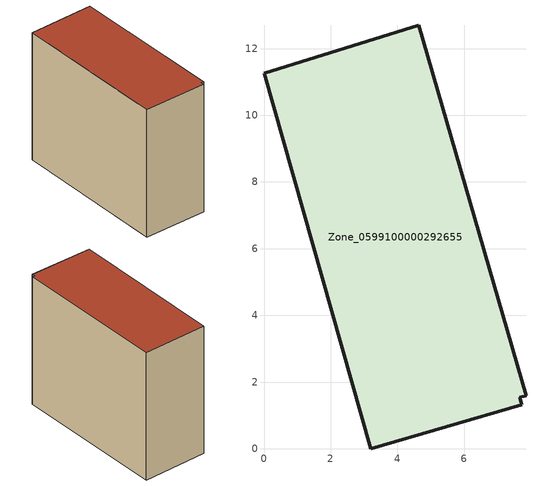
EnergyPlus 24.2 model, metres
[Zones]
Zone_0599100000292655
 floor ground (C_G): 7.86,1.6 7.67,1.54 7.73,1.32 3.2,0 0,11.26 4.64,12.7 z0
 wall outside (C_F): 7.86,1.6 4.64,12.7 0,11.26 3.2,0 7.73,1.32 7.67,1.54 7.86,1.6 z0:9.75
 roof outside (C_R): 7.67,1.54 7.86,1.6 4.64,12.7 0,11.26 3.2,0 7.73,1.32 z9.75
[BUILDING]
Pand.0599100000292655: North Axis=0; Terrain=City; Loads Convergence Tolerance Value=0.04; Temperature Convergence Tolerance Value=0.4; Solar Distribution=FullExterior; Maximum Number of Warmup Days=25; Minimum Number of Warmup Days=1
[Site:Location]
Rotterdam.The.Hague.AP_ZH_NLD Design_Conditions: Latitude=51.96; Longitude=4.45; Time Zone=1; Elevation=-4.5
[SITE:GROUNDTEMPERATURE:BUILDINGSURFACE]
18, 18, 18, 18, 18, 18, 18, 18, 18, 18, 18, 18
[MATERIAL] Thermal Absorptance=0.9; Solar Absorptance=0.7; Visible Absorptance=0.7
Name | Roughness | Thickness | Conductivity | Density | Specific Heat
G.TI.1946 | MediumSmooth | 0.15 | 1 | 540 | 1210
F.TI.1946 | Rough | 0.3 | 0.857143 | 1920 | 840
R.TI.1946 | MediumRough | 0.2 | 0.1 | 1500 | 1000
[CONSTRUCTION]
C_G: G.TI.1946
C_F: F.TI.1946
C_R: R.TI.1946
[ZONE]
Zone_0599100000292655: Type=1; Multiplier=1; Ceiling Height=Autocalculate; Volume=Autocalculate; Floor Area=autocalculate; Part of Total Floor Area=Yes
[ZONEINFILTRATION:DESIGNFLOWRATE]
Infil_Zone_0599100000292655: Zone or ZoneList or Space or SpaceList=Zone_0599100000292655; Schedule=AlwaysOn; Design Flow Rate Calculation Method=Flow/Area; Flow Rate per Floor Area=0.003; Constant Term Coefficient=1; Temperature Term Coefficient=0; Velocity Term Coefficient=0; Velocity Squared Term Coefficient=0
[HVACTEMPLATE:ZONE:IDEALLOADSAIRSYSTEM]
Zone_0599100000292655: Maximum Heating Supply Air Temperature=50; Minimum Cooling Supply Air Temperature=13; Maximum Heating Supply Air Humidity Ratio=0.0156; Minimum Cooling Supply Air Humidity Ratio=0.0077; Heating Limit=NoLimit; Cooling Limit=NoLimit; Dehumidification Control Type=ConstantSensibleHeatRatio; Cooling Sensible Heat Ratio=0.7; Dehumidification Setpoint=60; Humidification Control Type=None; Humidification Setpoint=30; Outdoor Air Method=None; Outdoor Air Flow Rate per Person=0.00944; Outdoor Air Flow Rate per Zone Floor Area=0; Outdoor Air Flow Rate per Zone=0; Demand Controlled Ventilation Type=None; Outdoor Air Economizer Type=NoEconomizer; Heat Recovery Type=None; Sensible Heat Recovery Effectiveness=0.7; Latent Heat Recovery Effectiveness=0.65
[ZONECONTROL:THERMOSTAT]
ThermostatControl_Zone_0599100000292655: Zone or ZoneList=Zone_0599100000292655; Control Type Schedule=DualSetpointControlType; Control 1=Thermostat_Zone_0599100000292655; Temperature Difference Between Cutout And Setpoint=0
[THERMOSTATSETPOINT:DUALSETPOINT]
Thermostat_Zone_0599100000292655: Heating Setpoint Temperature Schedule=HeatingSetpoint_Zone_0599100000292655; Cooling Setpoint Temperature Schedule=CoolingSetpoint_Zone_0599100000292655
[SCHEDULE:COMPACT]
HeatingSetpoint_Zone_0599100000292655: Through: 12/31, For: AllDays, Until: 24:00, 21
CoolingSetpoint_Zone_0599100000292655: Through: 12/31, For: AllDays, Until: 24:00, 24
DualSetpointControlType: Through: 12/31, For: AllDays, Until: 24:00, 4
AlwaysOn: Through: 12/31, For: AllDays, Until: 24:00, 1
